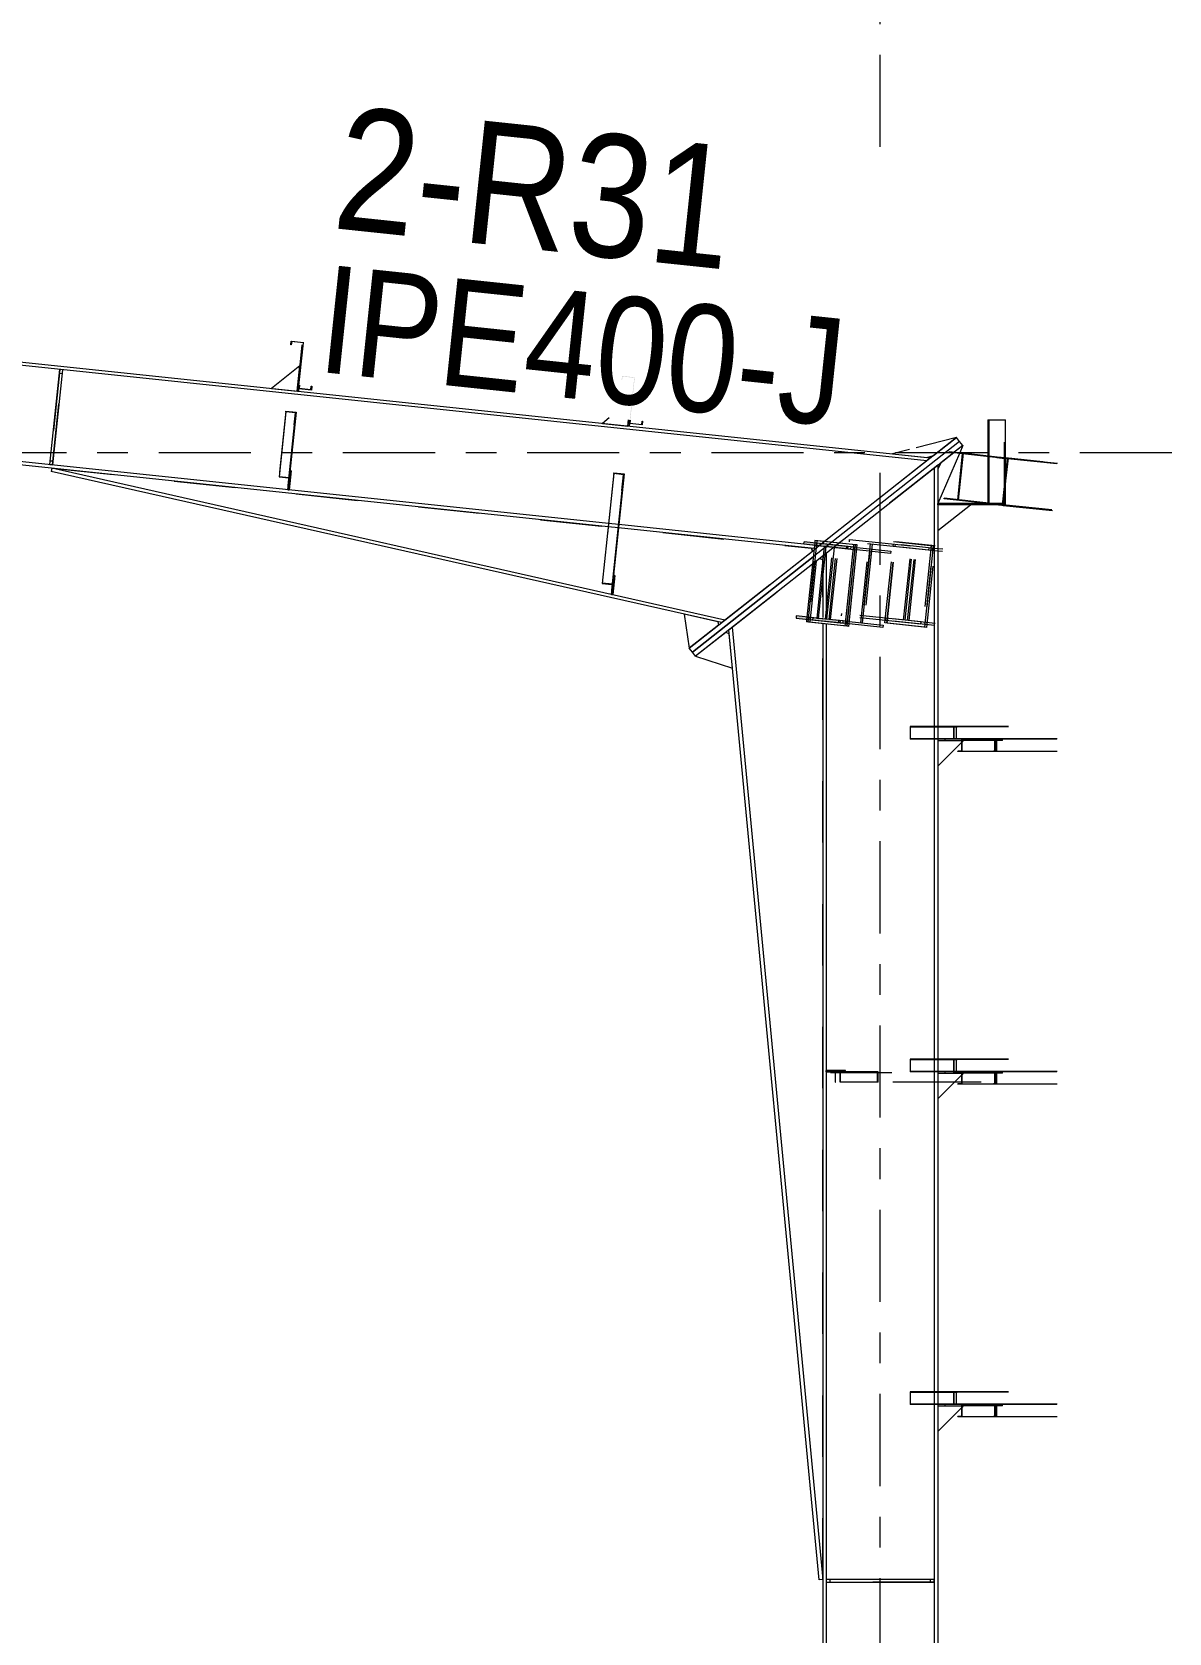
# Model space of a CAD drawing. Header units: millimetres. Extents: x -49 to 773, y -73 to 501.
# Drawn here: x 399.9 to 436.9, y 396.3 to 448.4 of the extents above; entities that cross this region are included whole.
import ezdxf

# ---------------------------------------------------------------- set-up
doc = ezdxf.new("R2010")
doc.units = ezdxf.units.MM
for name, pattern in [('XKITLINE00', [0]), ('XKITLINE02', [4, 2, -2]), ('XKITLINE03', [6, 3, -1, 1, -1])]:
    doc.linetypes.add(name, pattern=pattern)
for name, color, linetype, lineweight in [('Part', 2, 'Continuous', 0), ('PartMark', 7, 'Continuous', 0), ('S-grid', 1, 'Continuous', 0)]:
    doc.layers.add(name, color=color, linetype=linetype, lineweight=lineweight)
doc.styles.add('ARIAL', font='ARIAL.TTF')

# ---------------------------------------------------------------- blocks, each defined once
blk = doc.blocks.new('*A277')
at = {"layer": 'Part'}
blk.add_hatch(color=3, dxfattribs=at).paths.add_polyline_path([(418.824, 434.024), (418.827, 434.051), (419.159, 434.016), (419.101, 433.468), (419.084, 433.47), (419.139, 433.99)], flags=17)
blk = doc.blocks.new('*A278')
at = {"layer": 'Part'}
blk.add_hatch(color=3, dxfattribs=at).paths.add_polyline_path([(408.144, 436.041), (408.146, 436.062), (408.477, 436.027), (408.433, 435.607), (408.416, 435.609), (408.459, 436.008)], flags=17)
blk = doc.blocks.new('*A279')
at = {"layer": 'Part'}
blk.add_hatch(color=3, dxfattribs=at).paths.add_polyline_path([(429.737, 434.721), (429.739, 434.737), (430.203, 434.688), (430.041, 433.155), (429.577, 433.204), (429.579, 433.221), (430.024, 433.173), (430.182, 434.673)], flags=17)
blk = doc.blocks.new('*A280')
at = {"layer": 'Part'}
blk.add_hatch(color=3, dxfattribs=at).paths.add_polyline_path([(428.489, 425.776), (428.489, 425.389), (430.168, 425.389), (430.168, 424.973), (430.028, 424.973), (430.028, 424.988), (430.151, 424.988), (430.151, 425.374), (428.473, 425.374), (428.473, 425.791), (428.612, 425.791), (428.612, 425.776)], flags=17)
blk = doc.blocks.new('*A281')
at = {"layer": 'Part'}
blk.add_hatch(color=3, dxfattribs=at).paths.add_polyline_path([(428.489, 414.943), (428.489, 414.556), (430.168, 414.556), (430.168, 414.139), (430.028, 414.139), (430.028, 414.154), (430.151, 414.154), (430.151, 414.541), (428.473, 414.541), (428.473, 414.958), (428.612, 414.958), (428.612, 414.943)], flags=17)
blk = doc.blocks.new('*A282')
at = {"layer": 'Part'}
blk.add_hatch(color=3, dxfattribs=at).paths.add_polyline_path([(428.489, 404.109), (428.489, 403.723), (430.168, 403.723), (430.168, 403.306), (430.028, 403.306), (430.028, 403.321), (430.151, 403.321), (430.151, 403.708), (428.473, 403.708), (428.473, 404.124), (428.612, 404.124), (428.612, 404.109)], flags=17)
blk = doc.blocks.new('*A284')
at = {"layer": 'Part'}
blk.add_hatch(color=3, dxfattribs=at).paths.add_polyline_path([(425.011, 431.726), (425.019, 431.801), (426.41, 431.654), (426.402, 431.579), (425.737, 431.649), (425.49, 429.312), (426.155, 429.242), (426.148, 429.168), (424.757, 429.314), (424.765, 429.389), (425.43, 429.319), (425.676, 431.656)], flags=17)
blk = doc.blocks.new('*A285')
at = {"layer": 'Part'}
blk.add_hatch(color=3, dxfattribs=at).paths.add_polyline_path([(419.732, 435.626), (419.744, 435.735), (419.759, 435.734), (419.746, 435.609), (419.331, 435.653), (419.489, 437.146), (419.104, 437.187), (419.093, 437.078), (419.078, 437.079), (419.091, 437.204), (419.505, 437.16), (419.348, 435.666)], flags=17)
blk = doc.blocks.new('*A286')
at = {"layer": 'Part'}
blk.add_hatch(color=3, dxfattribs=at).paths.add_polyline_path([(408.959, 436.762), (408.97, 436.872), (408.985, 436.87), (408.972, 436.746), (408.558, 436.789), (408.715, 438.283), (408.331, 438.323), (408.319, 438.214), (408.304, 438.216), (408.317, 438.34), (408.732, 438.296), (408.574, 436.803)], flags=17)
blk = doc.blocks.new('*A356')
at = {"layer": 'Part'}
blk.add_hatch(color=3, dxfattribs=at).paths.add_polyline_path([(419.732, 435.626), (419.744, 435.735), (419.759, 435.734), (419.746, 435.609), (419.331, 435.653), (419.489, 437.146), (419.104, 437.187), (419.093, 437.078), (419.078, 437.079), (419.091, 437.204), (419.505, 437.16), (419.348, 435.666)], flags=17)
blk = doc.blocks.new('*A357')
at = {"layer": 'Part'}
blk.add_hatch(color=3, dxfattribs=at).paths.add_polyline_path([(408.959, 436.762), (408.97, 436.872), (408.985, 436.87), (408.972, 436.746), (408.558, 436.789), (408.715, 438.283), (408.331, 438.323), (408.319, 438.214), (408.304, 438.216), (408.317, 438.34), (408.732, 438.296), (408.574, 436.803)], flags=17)
blk = doc.blocks.new('*A359')
at = {"layer": 'Part'}
blk.add_hatch(color=3, dxfattribs=at).paths.add_polyline_path([(427.067, 414.524), (427.067, 414.541), (427.432, 414.541), (427.432, 414.208), (427.414, 414.208), (427.414, 414.524)], flags=17)
blk = doc.blocks.new('*A1343')
at = {"layer": 'S-grid', "color": 1, "linetype": 'XKITLINE03', "lineweight": 0}
blk.add_line((-10, 434.708), (458.968, 434.708), dxfattribs=at)
blk = doc.blocks.new('*A1348')
at = {"layer": 'Part', "color": 2, "linetype": 'XKITLINE00', "lineweight": 0}
for p, q in [((400.525, 434.201), (400.502, 434.095)), ((422.333, 429.171), (400.502, 434.095)), ((422.443, 429.257), (400.525, 434.201)), ((422.443, 429.257), (425.29, 431.504)), ((425.264, 431.592), (425.291, 431.502)), ((425.29, 431.504), (425.264, 431.592)), ((425.291, 431.502), (425.29, 431.504))]:
    blk.add_line(p, q, dxfattribs=at)
at = {"layer": 'Part', "color": 7, "linetype": 'XKITLINE02', "lineweight": 0}
for p, q in [((400.525, 434.201), (425.264, 431.592)), ((422.333, 429.171), (425.291, 431.502))]:
    blk.add_line(p, q, dxfattribs=at)
blk = doc.blocks.new('*A1349')
at = {"layer": 'Part', "color": 7, "linetype": 'XKITLINE02', "lineweight": 0}
for p, q in [((418.81, 430.713), (418.745, 430.091)), ((418.786, 430.087), (418.852, 430.708)), ((418.852, 430.708), (418.81, 430.713)), ((418.758, 430.216), (418.799, 430.211)), ((418.745, 430.091), (418.786, 430.087))]:
    blk.add_line(p, q, dxfattribs=at)
blk = doc.blocks.new('*A1350')
at = {"layer": 'Part', "color": 2, "linetype": 'XKITLINE00', "lineweight": 0}
for p, q in [((418.852, 430.708), (418.786, 430.087)), ((418.81, 430.713), (418.852, 430.708)), ((418.745, 430.091), (418.789, 430.51)), ((418.786, 430.087), (418.745, 430.091))]:
    blk.add_line(p, q, dxfattribs=at)
at = {"layer": 'Part', "color": 7, "linetype": 'XKITLINE02', "lineweight": 0}
for p, q in [((418.789, 430.51), (418.81, 430.713)), ((418.758, 430.216), (418.799, 430.211))]:
    blk.add_line(p, q, dxfattribs=at)
blk = doc.blocks.new('*A1351')
at = {"layer": 'Part', "color": 2, "linetype": 'XKITLINE00', "lineweight": 0}
blk.add_line((418.672, 435.84), (418.452, 435.662), dxfattribs=at)
at = {"layer": 'Part', "color": 7, "linetype": 'XKITLINE02', "lineweight": 0}
for p, q in [((418.452, 435.662), (419.281, 435.575)), ((419.281, 435.575), (419.302, 435.773))]:
    blk.add_line(p, q, dxfattribs=at)
blk = doc.blocks.new('*A1352')
at = {"layer": 'Part', "color": 2, "linetype": 'XKITLINE00', "lineweight": 0}
for p, q in [((419.302, 435.773), (419.281, 435.575)), ((419.331, 435.653), (419.323, 435.57))]:
    blk.add_line(p, q, dxfattribs=at)
at = {"layer": 'Part', "color": 7, "linetype": 'XKITLINE02', "lineweight": 0}
for p, q in [((419.323, 435.57), (419.281, 435.575)), ((419.331, 435.653), (419.344, 435.769))]:
    blk.add_line(p, q, dxfattribs=at)
blk = doc.blocks.new('*A1353')
at = {"layer": 'Part', "color": 7, "linetype": 'XKITLINE02', "lineweight": 0}
for p, q in [((418.827, 434.051), (418.447, 430.449)), ((419.139, 433.99), (418.742, 430.226)), ((418.759, 430.224), (419.159, 434.016)), ((418.447, 430.449), (418.762, 430.416)), ((418.448, 430.459), (418.78, 430.424)), ((418.742, 430.226), (418.759, 430.224))]:
    blk.add_line(p, q, dxfattribs=at)
blk = doc.blocks.new('*A1354')
at = {"layer": 'Part', "color": 2, "linetype": 'XKITLINE00', "lineweight": 0}
for p, q in [((418.824, 434.024), (418.447, 430.449)), ((419.159, 434.016), (418.789, 430.51)), ((418.824, 434.024), (418.827, 434.051)), ((419.139, 433.99), (418.824, 434.024)), ((418.827, 434.051), (419.159, 434.016)), ((419.084, 433.47), (419.139, 433.99)), ((419.084, 433.47), (418.742, 430.226)), ((419.084, 433.47), (419.101, 433.468)), ((418.447, 430.449), (418.762, 430.416)), ((418.742, 430.226), (418.759, 430.224))]:
    blk.add_line(p, q, dxfattribs=at)
at = {"layer": 'Part', "color": 7, "linetype": 'XKITLINE02', "lineweight": 0}
for p, q in [((418.78, 430.424), (418.448, 430.459)), ((418.789, 430.51), (418.759, 430.224))]:
    blk.add_line(p, q, dxfattribs=at)
blk = doc.blocks.new('*A1355')
at = {"layer": 'Part', "color": 7, "linetype": 'XKITLINE02', "lineweight": 0}
for p, q in [((408.276, 434.121), (408.211, 433.499)), ((408.252, 433.495), (408.318, 434.117)), ((408.318, 434.117), (408.276, 434.121)), ((408.211, 433.499), (408.252, 433.495)), ((408.224, 433.624), (408.265, 433.619))]:
    blk.add_line(p, q, dxfattribs=at)
blk = doc.blocks.new('*A1356')
at = {"layer": 'Part', "color": 2, "linetype": 'XKITLINE00', "lineweight": 0}
for p, q in [((408.211, 433.499), (408.249, 433.861)), ((408.318, 434.117), (408.252, 433.495)), ((408.276, 434.121), (408.318, 434.117))]:
    blk.add_line(p, q, dxfattribs=at)
at = {"layer": 'Part', "color": 7, "linetype": 'XKITLINE02', "lineweight": 0}
for p, q in [((408.249, 433.861), (408.276, 434.121)), ((408.252, 433.495), (408.211, 433.499)), ((408.224, 433.624), (408.265, 433.619))]:
    blk.add_line(p, q, dxfattribs=at)
blk = doc.blocks.new('*A1357')
at = {"layer": 'Part', "color": 2, "linetype": 'XKITLINE00', "lineweight": 0}
blk.add_line((408.595, 437.54), (407.679, 436.798), dxfattribs=at)
at = {"layer": 'Part', "color": 7, "linetype": 'XKITLINE02', "lineweight": 0}
for p, q in [((408.508, 436.711), (408.595, 437.54)), ((407.679, 436.798), (408.508, 436.711))]:
    blk.add_line(p, q, dxfattribs=at)
blk = doc.blocks.new('*A1358')
at = {"layer": 'Part', "color": 2, "linetype": 'XKITLINE00', "lineweight": 0}
for p, q in [((408.665, 438.203), (408.508, 436.711)), ((408.706, 438.198), (408.665, 438.203)), ((408.558, 436.789), (408.549, 436.707))]:
    blk.add_line(p, q, dxfattribs=at)
at = {"layer": 'Part', "color": 7, "linetype": 'XKITLINE02', "lineweight": 0}
for p, q in [((408.558, 436.789), (408.706, 438.198)), ((408.549, 436.707), (408.508, 436.711))]:
    blk.add_line(p, q, dxfattribs=at)
blk = doc.blocks.new('*A1359')
at = {"layer": 'Part', "color": 7, "linetype": 'XKITLINE02', "lineweight": 0}
for p, q in [((408.146, 436.062), (407.92, 433.923)), ((408.459, 436.008), (408.209, 433.641)), ((408.225, 433.639), (408.477, 436.027)), ((407.92, 433.923), (408.235, 433.889)), ((407.922, 433.936), (408.253, 433.901)), ((408.209, 433.641), (408.225, 433.639))]:
    blk.add_line(p, q, dxfattribs=at)
blk = doc.blocks.new('*A1360')
at = {"layer": 'Part', "color": 2, "linetype": 'XKITLINE00', "lineweight": 0}
for p, q in [((408.144, 436.041), (407.92, 433.923)), ((408.144, 436.041), (408.146, 436.062)), ((408.459, 436.008), (408.144, 436.041)), ((408.146, 436.062), (408.477, 436.027)), ((408.477, 436.027), (408.249, 433.861)), ((408.416, 435.609), (408.459, 436.008)), ((408.416, 435.609), (408.209, 433.641)), ((408.416, 435.609), (408.433, 435.607)), ((407.92, 433.923), (408.235, 433.889)), ((408.209, 433.641), (408.225, 433.639))]:
    blk.add_line(p, q, dxfattribs=at)
at = {"layer": 'Part', "color": 7, "linetype": 'XKITLINE02', "lineweight": 0}
for p, q in [((407.922, 433.936), (408.253, 433.901)), ((408.225, 433.639), (408.249, 433.861))]:
    blk.add_line(p, q, dxfattribs=at)
blk = doc.blocks.new('*A1361')
at = {"layer": 'Part', "color": 7, "linetype": 'XKITLINE02', "lineweight": 0}
for p, q in [((422.473, 428.856), (421.484, 428.077)), ((422.689, 427.689), (422.583, 428.809))]:
    blk.add_line(p, q, dxfattribs=at)
at = {"layer": 'Part', "color": 2, "linetype": 'XKITLINE00', "lineweight": 0}
for p, q in [((422.583, 428.809), (422.473, 428.856)), ((421.484, 428.077), (422.689, 427.689))]:
    blk.add_line(p, q, dxfattribs=at)
blk = doc.blocks.new('*A1362')
at = {"layer": 'Part', "color": 2, "linetype": 'XKITLINE00', "lineweight": 0}
for p, q in [((421.114, 429.446), (421.278, 428.339)), ((422.211, 429.198), (422.235, 429.093))]:
    blk.add_line(p, q, dxfattribs=at)
at = {"layer": 'Part', "color": 7, "linetype": 'XKITLINE02', "lineweight": 0}
for p, q in [((422.211, 429.198), (421.114, 429.446)), ((422.235, 429.093), (421.278, 428.339))]:
    blk.add_line(p, q, dxfattribs=at)
blk = doc.blocks.new('*A1363')
at = {"layer": 'Part', "color": 2, "linetype": 'XKITLINE00', "lineweight": 0}
for p, q in [((429.982, 435.2), (425.686, 431.814)), ((430.085, 435.07), (425.923, 431.789)), ((430.085, 435.07), (429.982, 435.2)), ((421.278, 428.339), (425.342, 431.543)), ((425.318, 431.312), (421.381, 428.208)), ((421.381, 428.208), (421.278, 428.339))]:
    blk.add_line(p, q, dxfattribs=at)
at = {"layer": 'Part', "color": 7, "linetype": 'XKITLINE02', "lineweight": 0}
for p, q in [((425.923, 431.789), (425.318, 431.312)), ((425.686, 431.814), (425.342, 431.543))]:
    blk.add_line(p, q, dxfattribs=at)
blk = doc.blocks.new('*A1364')
at = {"layer": 'Part', "color": 2, "linetype": 'XKITLINE00', "lineweight": 0}
for p, q in [((430.085, 435.07), (425.923, 431.789)), ((430.188, 434.939), (429.91, 434.719)), ((430.188, 434.939), (430.085, 435.07)), ((429.891, 434.704), (426.161, 431.764)), ((421.381, 428.208), (425.318, 431.312)), ((425.293, 431.08), (421.484, 428.077)), ((421.484, 428.077), (421.381, 428.208))]:
    blk.add_line(p, q, dxfattribs=at)
at = {"layer": 'Part', "color": 7, "linetype": 'XKITLINE02', "lineweight": 0}
for p, q in [((429.91, 434.719), (429.891, 434.704)), ((426.161, 431.764), (425.293, 431.08)), ((425.923, 431.789), (425.318, 431.312))]:
    blk.add_line(p, q, dxfattribs=at)
blk = doc.blocks.new('*A1365')
at = {"layer": 'Part', "color": 7, "linetype": 'XKITLINE02', "lineweight": 0}
for p, q in [((425.559, 431.744), (425.551, 431.669)), ((426.744, 431.619), (425.559, 431.744)), ((425.551, 431.669), (426.736, 431.544)), ((425.836, 429.276), (426.082, 431.613)), ((425.884, 429.271), (426.13, 431.608)), ((426.448, 431.574), (426.455, 431.649)), ((426.662, 431.552), (426.67, 431.626)), ((426.866, 429.167), (427.113, 431.504)), ((425.304, 429.332), (425.296, 429.257)), ((426.482, 429.132), (425.296, 429.257)), ((426.489, 429.207), (425.304, 429.332)), ((426.193, 429.163), (426.201, 429.237)), ((426.408, 429.14), (426.415, 429.215))]:
    blk.add_line(p, q, dxfattribs=at)
at = {"layer": 'Part', "color": 2, "linetype": 'XKITLINE00', "lineweight": 0}
for p, q in [((427.838, 431.428), (426.736, 431.544)), ((426.744, 431.619), (427.846, 431.502)), ((426.926, 429.161), (427.173, 431.498)), ((427.846, 431.502), (427.838, 431.428)), ((427.584, 429.016), (426.482, 429.132)), ((426.489, 429.207), (427.592, 429.091)), ((427.592, 429.091), (427.584, 429.016))]:
    blk.add_line(p, q, dxfattribs=at)
blk = doc.blocks.new('*A1366')
at = {"layer": 'Part', "color": 2, "linetype": 'XKITLINE00', "lineweight": 0}
for p, q in [((429.982, 435.2), (428.67, 434.865)), ((428.451, 434.809), (427.894, 434.666)), ((429.013, 434.548), (429.236, 434.612))]:
    blk.add_line(p, q, dxfattribs=at)
at = {"layer": 'Part', "color": 7, "linetype": 'XKITLINE02', "lineweight": 0}
for p, q in [((429.236, 434.612), (429.982, 435.2)), ((427.894, 434.666), (429.013, 434.548))]:
    blk.add_line(p, q, dxfattribs=at)
blk = doc.blocks.new('*A1367')
at = {"layer": 'Part', "color": 7, "linetype": 'XKITLINE02', "lineweight": 0}
for p, q in [((429.375, 425.333), (429.375, 424.499)), ((429.375, 425.333), (430.2, 425.333)), ((430.2, 425.333), (430.151, 425.284))]:
    blk.add_line(p, q, dxfattribs=at)
at = {"layer": 'Part', "color": 2, "linetype": 'XKITLINE00', "lineweight": 0}
blk.add_line((430.151, 425.284), (429.375, 424.499), dxfattribs=at)
blk = doc.blocks.new('*A1368')
at = {"layer": 'Part', "color": 7, "linetype": 'XKITLINE02', "lineweight": 0}
for p, q in [((431.486, 425.374), (429.375, 425.374)), ((429.375, 425.374), (429.375, 425.333)), ((429.375, 425.374), (429.375, 425.333)), ((431.248, 425.333), (430.151, 425.333)), ((430.24, 425.333), (430.24, 425.374)), ((430.911, 425.333), (430.911, 425.374)), ((431.486, 425.333), (431.284, 425.333)), ((431.486, 425.333), (431.486, 425.374))]:
    blk.add_line(p, q, dxfattribs=at)
at = {"layer": 'Part', "color": 2, "linetype": 'XKITLINE00', "lineweight": 0}
for p, q in [((429.375, 425.333), (430.151, 425.333)), ((429.615, 425.333), (429.615, 425.374)), ((431.284, 425.333), (431.248, 425.333))]:
    blk.add_line(p, q, dxfattribs=at)
blk = doc.blocks.new('*A1369')
at = {"layer": 'Part', "color": 7, "linetype": 'XKITLINE02', "lineweight": 0}
for p, q in [((427.723, 429.154), (428.003, 431.806)), ((429.292, 431.67), (428.003, 431.806)), ((428.951, 429.024), (429.231, 431.676)), ((429.012, 429.018), (429.292, 431.67)), ((429.012, 429.018), (427.723, 429.154))]:
    blk.add_line(p, q, dxfattribs=at)
blk = doc.blocks.new('*A1370')
at = {"layer": 'Part', "color": 7, "linetype": 'XKITLINE02', "lineweight": 0}
for p, q in [((427.654, 429.161), (427.934, 431.813)), ((427.715, 429.154), (427.995, 431.806)), ((427.934, 431.813), (429.223, 431.677)), ((429.162, 431.683), (428.882, 429.031)), ((429.223, 431.677), (428.943, 429.025)), ((428.943, 429.025), (427.654, 429.161))]:
    blk.add_line(p, q, dxfattribs=at)
blk = doc.blocks.new('*A1371')
at = {"layer": 'Part', "color": 7, "linetype": 'XKITLINE02', "lineweight": 0}
for p, q in [((426.494, 431.806), (426.502, 431.88)), ((429.073, 431.533), (426.494, 431.806)), ((426.502, 431.88), (429.081, 431.608)), ((427.176, 431.734), (426.93, 429.397)), ((427.238, 431.727), (426.992, 429.39)), ((427.92, 431.655), (427.928, 431.73)), ((427.989, 431.648), (427.997, 431.722)), ((428.261, 429.256), (428.508, 431.593)), ((428.308, 429.251), (428.555, 431.588)), ((429.081, 431.608), (429.073, 431.533)), ((426.24, 429.394), (426.248, 429.468)), ((428.819, 429.122), (426.24, 429.394)), ((428.827, 429.196), (426.248, 429.468)), ((427.666, 429.243), (427.674, 429.318)), ((427.735, 429.236), (427.743, 429.311)), ((428.819, 429.122), (428.827, 429.196))]:
    blk.add_line(p, q, dxfattribs=at)
blk = doc.blocks.new('*A1372')
at = {"layer": 'Part', "color": 2, "linetype": 'XKITLINE00', "lineweight": 0}
for p, q in [((425.358, 431.689), (425.111, 429.352)), ((425.374, 431.847), (425.366, 431.764)), ((426.689, 431.708), (425.374, 431.847)), ((426.354, 429.062), (426.634, 431.714)), ((426.41, 429.056), (426.689, 431.708)), ((425.103, 429.278), (425.095, 429.195)), ((426.41, 429.056), (425.095, 429.195))]:
    blk.add_line(p, q, dxfattribs=at)
at = {"layer": 'Part', "color": 7, "linetype": 'XKITLINE02', "lineweight": 0}
for p, q in [((425.15, 429.189), (425.43, 431.841)), ((425.366, 431.764), (425.358, 431.689)), ((425.111, 429.352), (425.103, 429.278))]:
    blk.add_line(p, q, dxfattribs=at)
blk = doc.blocks.new('*A1373')
at = {"layer": 'Part', "color": 7, "linetype": 'XKITLINE02', "lineweight": 0}
for p, q in [((425.438, 431.84), (425.158, 429.188)), ((425.214, 429.182), (425.493, 431.834)), ((426.689, 431.708), (425.438, 431.84)), ((426.41, 429.056), (425.158, 429.188))]:
    blk.add_line(p, q, dxfattribs=at)
at = {"layer": 'Part', "color": 2, "linetype": 'XKITLINE00', "lineweight": 0}
for p, q in [((426.417, 429.055), (426.697, 431.707)), ((426.473, 429.05), (426.753, 431.701)), ((426.753, 431.701), (426.689, 431.708)), ((426.473, 429.05), (426.41, 429.056))]:
    blk.add_line(p, q, dxfattribs=at)
blk = doc.blocks.new('*A1374')
at = {"layer": 'Part', "color": 7, "linetype": 'XKITLINE02', "lineweight": 0}
for p, q in [((430.188, 434.939), (429.473, 434.375)), ((430.086, 434.7), (430.079, 434.684)), ((429.375, 434.173), (429.375, 433.048))]:
    blk.add_line(p, q, dxfattribs=at)
at = {"layer": 'Part', "color": 2, "linetype": 'XKITLINE00', "lineweight": 0}
for p, q in [((430.188, 434.939), (430.086, 434.7)), ((430.079, 434.684), (429.375, 433.048)), ((429.473, 434.375), (429.375, 434.173))]:
    blk.add_line(p, q, dxfattribs=at)
blk = doc.blocks.new('*A1375')
at = {"layer": 'Part', "color": 2, "linetype": 'XKITLINE00', "lineweight": 0}
for p, q in [((431.006, 435.779), (431.006, 434.598)), ((431.006, 435.779), (431.583, 435.779)), ((431.044, 433.048), (431.044, 435.779)), ((431.583, 433.048), (431.583, 435.779)), ((431.006, 434.254), (431.006, 433.048)), ((431.006, 433.048), (431.583, 433.048))]:
    blk.add_line(p, q, dxfattribs=at)
at = {"layer": 'Part', "color": 7, "linetype": 'XKITLINE02', "lineweight": 0}
for p, q in [((431.546, 433.048), (431.546, 435.779)), ((431.006, 434.598), (431.006, 434.254))]:
    blk.add_line(p, q, dxfattribs=at)
blk = doc.blocks.new('*A1376')
at = {"layer": 'Part', "color": 2, "linetype": 'XKITLINE00', "lineweight": 0}
blk.add_line((429.375, 432.173), (430.442, 433.006), dxfattribs=at)
at = {"layer": 'Part', "color": 7, "linetype": 'XKITLINE02', "lineweight": 0}
for p, q in [((429.375, 433.006), (429.375, 432.173)), ((430.442, 433.006), (429.375, 433.006))]:
    blk.add_line(p, q, dxfattribs=at)
blk = doc.blocks.new('*A1377')
at = {"layer": 'Part', "color": 2, "linetype": 'XKITLINE00', "lineweight": 0}
for p, q in [((431.583, 433.048), (429.375, 433.048)), ((431.583, 433.006), (429.375, 433.006)), ((429.615, 433.006), (429.615, 433.048)), ((431.044, 433.006), (431.044, 433.048)), ((431.583, 433.006), (431.583, 433.048))]:
    blk.add_line(p, q, dxfattribs=at)
at = {"layer": 'Part', "color": 7, "linetype": 'XKITLINE02', "lineweight": 0}
for p, q in [((429.375, 433.048), (429.375, 433.006)), ((429.375, 433.006), (429.375, 433.048)), ((430.24, 433.006), (430.24, 433.048))]:
    blk.add_line(p, q, dxfattribs=at)
blk = doc.blocks.new('*A1378')
at = {"layer": 'Part', "color": 2, "linetype": 'XKITLINE00', "lineweight": 0}
for p, q in [((429.737, 434.721), (429.739, 434.737)), ((430.182, 434.671), (429.737, 434.721)), ((430.182, 434.673), (429.737, 434.721)), ((429.739, 434.737), (430.203, 434.688)), ((430.024, 433.173), (430.182, 434.673)), ((430.203, 434.688), (430.041, 433.155)), ((431.035, 434.595), (430.203, 434.688)), ((431.66, 434.525), (431.583, 434.533)), ((431.66, 434.525), (431.583, 433.807)), ((429.577, 433.204), (429.579, 433.221)), ((430.041, 433.155), (429.577, 433.204)), ((430.974, 433.048), (429.577, 433.204)), ((429.579, 433.221), (430.024, 433.173)), ((430.996, 433.048), (430.041, 433.155)), ((431.496, 432.992), (431.36, 433.006)), ((431.496, 432.992), (431.368, 433.006)), ((431.498, 433.006), (431.496, 432.992))]:
    blk.add_line(p, q, dxfattribs=at)
at = {"layer": 'Part', "color": 7, "linetype": 'XKITLINE02', "lineweight": 0}
for p, q in [((431.29, 434.564), (429.739, 434.737)), ((431.643, 434.51), (430.182, 434.673)), ((431.288, 434.547), (430.182, 434.671)), ((431.583, 434.533), (431.035, 434.595)), ((431.288, 434.547), (431.29, 434.564)), ((431.643, 434.51), (431.288, 434.547)), ((431.29, 434.564), (431.66, 434.525)), ((431.483, 433.01), (431.643, 434.51)), ((431.583, 433.807), (431.498, 433.006)), ((431.128, 433.047), (429.579, 433.221)), ((431.483, 433.01), (430.024, 433.173)), ((431.126, 433.031), (430.974, 433.048)), ((431.368, 433.006), (430.996, 433.048)), ((431.126, 433.031), (431.128, 433.047)), ((431.36, 433.006), (431.126, 433.031)), ((431.128, 433.047), (431.483, 433.01))]:
    blk.add_line(p, q, dxfattribs=at)
blk = doc.blocks.new('*A1379')
at = {"layer": 'Part', "color": 2, "linetype": 'XKITLINE00', "lineweight": 0}
for p, q in [((430.003, 425.791), (428.473, 425.791)), ((428.473, 425.791), (428.473, 425.374)), ((428.489, 425.389), (428.489, 425.776)), ((428.489, 425.776), (430.003, 425.776)), ((428.612, 425.776), (428.612, 425.791)), ((429.905, 425.389), (429.905, 425.776)), ((430.003, 425.776), (430.003, 425.791)), ((430.151, 425.374), (428.473, 425.374)), ((430.168, 425.389), (428.489, 425.389)), ((430.028, 424.973), (430.028, 424.988)), ((430.151, 424.988), (430.028, 424.988)), ((431.248, 424.973), (430.028, 424.973)), ((430.151, 424.988), (430.151, 425.374)), ((431.248, 425.389), (430.168, 425.389)), ((430.168, 424.973), (430.168, 425.389)), ((431.248, 425.389), (431.248, 424.973))]:
    blk.add_line(p, q, dxfattribs=at)
at = {"layer": 'Part', "color": 7, "linetype": 'XKITLINE02', "lineweight": 0}
for p, q in [((429.891, 425.374), (429.891, 425.791)), ((431.235, 425.374), (430.151, 425.374)), ((430.151, 424.988), (431.235, 424.988)), ((431.136, 424.973), (431.136, 424.988)), ((431.235, 424.988), (431.235, 425.374))]:
    blk.add_line(p, q, dxfattribs=at)
blk = doc.blocks.new('*A1380')
at = {"layer": 'Part', "color": 2, "linetype": 'XKITLINE00', "lineweight": 0}
for p, q in [((430.003, 414.958), (428.473, 414.958)), ((428.473, 414.958), (428.473, 414.541)), ((430.151, 414.541), (428.473, 414.541)), ((428.489, 414.556), (428.489, 414.943)), ((428.489, 414.943), (430.003, 414.943)), ((430.168, 414.556), (428.489, 414.556)), ((428.612, 414.943), (428.612, 414.958)), ((429.905, 414.556), (429.905, 414.943)), ((430.003, 414.943), (430.003, 414.958)), ((430.151, 414.154), (430.151, 414.541)), ((431.248, 414.556), (430.168, 414.556)), ((430.168, 414.139), (430.168, 414.556)), ((431.248, 414.556), (431.248, 414.139)), ((430.028, 414.139), (430.028, 414.154)), ((430.151, 414.154), (430.028, 414.154)), ((431.248, 414.139), (430.028, 414.139))]:
    blk.add_line(p, q, dxfattribs=at)
at = {"layer": 'Part', "color": 7, "linetype": 'XKITLINE02', "lineweight": 0}
for p, q in [((429.891, 414.541), (429.891, 414.958)), ((431.235, 414.541), (430.151, 414.541)), ((431.235, 414.154), (431.235, 414.541)), ((430.151, 414.154), (431.235, 414.154)), ((431.136, 414.139), (431.136, 414.154))]:
    blk.add_line(p, q, dxfattribs=at)
blk = doc.blocks.new('*A1381')
at = {"layer": 'Part', "color": 2, "linetype": 'XKITLINE00', "lineweight": 0}
for p, q in [((430.003, 404.124), (428.473, 404.124)), ((428.473, 404.124), (428.473, 403.708)), ((428.489, 403.723), (428.489, 404.109)), ((428.489, 404.109), (430.003, 404.109)), ((428.612, 404.109), (428.612, 404.124)), ((429.905, 403.723), (429.905, 404.109)), ((430.003, 404.109), (430.003, 404.124)), ((430.151, 403.708), (428.473, 403.708)), ((430.168, 403.723), (428.489, 403.723)), ((430.151, 403.321), (430.151, 403.708)), ((431.248, 403.723), (430.168, 403.723)), ((430.168, 403.306), (430.168, 403.723)), ((431.248, 403.723), (431.248, 403.306)), ((430.028, 403.306), (430.028, 403.321)), ((430.151, 403.321), (430.028, 403.321)), ((431.248, 403.306), (430.028, 403.306))]:
    blk.add_line(p, q, dxfattribs=at)
at = {"layer": 'Part', "color": 7, "linetype": 'XKITLINE02', "lineweight": 0}
for p, q in [((429.891, 403.708), (429.891, 404.124)), ((431.235, 403.708), (430.151, 403.708)), ((431.235, 403.321), (431.235, 403.708)), ((430.151, 403.321), (431.235, 403.321)), ((431.136, 403.306), (431.136, 403.321))]:
    blk.add_line(p, q, dxfattribs=at)
blk = doc.blocks.new('*A1383')
at = {"layer": 'Part', "color": 2, "linetype": 'XKITLINE00', "lineweight": 0}
for p, q in [((425.011, 431.726), (425.019, 431.801)), ((425.676, 431.656), (425.011, 431.726)), ((426.41, 431.654), (425.019, 431.801)), ((425.676, 431.656), (425.43, 429.319)), ((425.49, 429.312), (425.737, 431.649)), ((426.402, 431.579), (425.737, 431.649)), ((425.765, 429.283), (426.011, 431.62)), ((426.402, 431.579), (426.41, 431.654)), ((426.543, 431.564), (426.402, 431.579)), ((426.551, 431.639), (426.41, 431.654)), ((426.543, 431.564), (426.551, 431.639)), ((424.765, 429.389), (424.757, 429.314)), ((424.757, 429.314), (426.289, 429.153)), ((425.43, 429.319), (424.765, 429.389)), ((426.296, 429.227), (425.49, 429.312)), ((426.148, 429.168), (426.155, 429.242)), ((426.289, 429.153), (426.296, 429.227))]:
    blk.add_line(p, q, dxfattribs=at)
at = {"layer": 'Part', "color": 7, "linetype": 'XKITLINE02', "lineweight": 0}
for p, q in [((425.432, 431.682), (425.44, 431.756)), ((425.737, 431.649), (425.676, 431.656)), ((425.717, 429.288), (425.963, 431.626)), ((425.177, 429.27), (425.185, 429.345)), ((425.43, 429.319), (425.49, 429.312)), ((426.289, 429.153), (426.148, 429.168))]:
    blk.add_line(p, q, dxfattribs=at)
blk = doc.blocks.new('*A1384')
at = {"layer": 'Part', "color": 2, "linetype": 'XKITLINE00', "lineweight": 0}
for p, q in [((419.331, 435.653), (419.344, 435.769)), ((419.746, 435.609), (419.331, 435.653)), ((419.358, 435.768), (419.348, 435.666)), ((419.348, 435.666), (419.732, 435.626)), ((419.732, 435.626), (419.743, 435.727)), ((419.743, 435.727), (419.744, 435.735)), ((419.744, 435.735), (419.759, 435.734)), ((419.758, 435.725), (419.746, 435.609)), ((419.759, 435.734), (419.758, 435.725))]:
    blk.add_line(p, q, dxfattribs=at)
blk = doc.blocks.new('*A1385')
at = {"layer": 'Part', "color": 2, "linetype": 'XKITLINE00', "lineweight": 0}
for p, q in [((408.304, 438.216), (408.317, 438.34)), ((408.319, 438.214), (408.304, 438.216)), ((408.317, 438.34), (408.719, 438.297)), ((408.331, 438.323), (408.319, 438.214)), ((408.715, 438.283), (408.331, 438.323)), ((408.558, 436.789), (408.715, 438.283)), ((408.719, 438.297), (408.732, 438.296)), ((408.585, 436.904), (408.574, 436.803)), ((408.972, 436.746), (408.558, 436.789)), ((408.574, 436.803), (408.959, 436.762)), ((408.959, 436.762), (408.969, 436.863)), ((408.969, 436.863), (408.97, 436.872)), ((408.97, 436.872), (408.985, 436.87)), ((408.984, 436.862), (408.972, 436.746)), ((408.985, 436.87), (408.984, 436.862))]:
    blk.add_line(p, q, dxfattribs=at)
blk = doc.blocks.new('*A1570')
at = {"layer": 'S-grid', "color": 1, "linetype": 'XKITLINE03', "lineweight": 0}
for p, q in [((427.5, 444.663), (427.5, 483.041)), ((427.5, 335.053), (427.5, 434.909))]:
    blk.add_line(p, q, dxfattribs=at)
blk = doc.blocks.new('*A1581')
at = {"layer": 'Part', "color": 2, "linetype": 'XKITLINE00', "lineweight": 0}
for p, q in [((429.016, 434.439), (330.037, 444.879)), ((330.048, 444.987), (429.138, 434.535)), ((418.641, 432.29), (332.784, 441.346)), ((418.653, 432.398), (332.796, 441.454)), ((425.347, 431.583), (418.973, 432.255)), ((425.011, 431.727), (418.984, 432.363))]:
    blk.add_line(p, q, dxfattribs=at)
at = {"layer": 'Part', "color": 7, "linetype": 'XKITLINE02', "lineweight": 0}
for p, q in [((429.138, 434.535), (425.388, 431.579)), ((418.973, 432.255), (418.641, 432.29)), ((418.984, 432.363), (418.653, 432.398)), ((425.509, 431.675), (425.011, 431.727)), ((425.388, 431.579), (425.347, 431.583))]:
    blk.add_line(p, q, dxfattribs=at)
blk = doc.blocks.new('*A1596')
at = {"layer": 'Part', "color": 7, "linetype": 'XKITLINE02', "lineweight": 0}
for p, q in [((431.298, 434.563), (431.296, 434.546)), ((431.296, 434.546), (431.644, 434.51)), ((432.792, 434.394), (431.296, 434.546)), ((431.66, 434.525), (431.298, 434.563)), ((431.583, 434.534), (431.298, 434.563)), ((431.644, 434.51), (431.487, 433.009)), ((433.247, 434.347), (431.644, 434.51)), ((431.583, 433.791), (431.501, 433.006)), ((431.139, 433.046), (431.137, 433.029)), ((431.36, 433.006), (431.137, 433.029)), ((431.137, 433.029), (432.632, 432.878)), ((431.487, 433.009), (431.139, 433.046)), ((432.634, 432.894), (431.139, 433.046)), ((433.089, 432.847), (431.487, 433.009))]:
    blk.add_line(p, q, dxfattribs=at)
at = {"layer": 'Part', "color": 2, "linetype": 'XKITLINE00', "lineweight": 0}
for p, q in [((432.794, 434.411), (431.583, 434.534)), ((431.66, 434.525), (431.583, 433.791)), ((431.66, 434.525), (433.268, 434.361)), ((431.5, 432.991), (431.36, 433.006)), ((431.501, 433.006), (431.5, 432.991)), ((431.5, 432.991), (433.106, 432.828))]:
    blk.add_line(p, q, dxfattribs=at)
blk = doc.blocks.new('*A1597')
at = {"layer": 'Part', "color": 7, "linetype": 'XKITLINE02', "lineweight": 0}
for p, q in [((430.003, 425.791), (429.968, 425.791)), ((429.968, 425.791), (429.968, 425.776)), ((430.003, 425.776), (429.982, 425.776)), ((429.968, 425.389), (429.968, 425.374)), ((431.248, 425.374), (429.968, 425.374)), ((431.248, 425.389), (429.982, 425.389)), ((431.188, 424.973), (431.188, 424.988)), ((431.248, 424.988), (431.188, 424.988)), ((431.248, 424.973), (431.188, 424.973)), ((433.246, 425.374), (431.284, 425.374)), ((431.284, 424.988), (433.246, 424.988))]:
    blk.add_line(p, q, dxfattribs=at)
at = {"layer": 'Part', "color": 2, "linetype": 'XKITLINE00', "lineweight": 0}
for p, q in [((429.968, 425.776), (429.968, 425.389)), ((429.982, 425.389), (429.982, 425.776)), ((431.675, 425.791), (430.003, 425.791)), ((431.675, 425.776), (430.003, 425.776)), ((430.078, 425.776), (430.078, 425.791)), ((433.263, 425.389), (431.248, 425.389)), ((431.284, 425.374), (431.248, 425.374)), ((431.284, 424.988), (431.248, 424.988)), ((433.263, 424.973), (431.248, 424.973)), ((431.284, 425.374), (431.284, 424.988)), ((431.297, 424.973), (431.297, 425.389))]:
    blk.add_line(p, q, dxfattribs=at)
blk = doc.blocks.new('*A1598')
at = {"layer": 'Part', "color": 7, "linetype": 'XKITLINE02', "lineweight": 0}
for p, q in [((430.003, 414.958), (429.968, 414.958)), ((429.968, 414.958), (429.968, 414.943)), ((429.968, 414.556), (429.968, 414.541)), ((431.248, 414.541), (429.968, 414.541)), ((430.003, 414.943), (429.982, 414.943)), ((431.248, 414.556), (429.982, 414.556)), ((433.246, 414.541), (431.284, 414.541)), ((431.188, 414.139), (431.188, 414.154)), ((431.248, 414.154), (431.188, 414.154)), ((431.248, 414.139), (431.188, 414.139)), ((431.284, 414.154), (433.246, 414.154))]:
    blk.add_line(p, q, dxfattribs=at)
at = {"layer": 'Part', "color": 2, "linetype": 'XKITLINE00', "lineweight": 0}
for p, q in [((429.968, 414.943), (429.968, 414.556)), ((429.982, 414.556), (429.982, 414.943)), ((431.675, 414.958), (430.003, 414.958)), ((431.675, 414.943), (430.003, 414.943)), ((430.078, 414.943), (430.078, 414.958)), ((433.263, 414.556), (431.248, 414.556)), ((431.284, 414.541), (431.248, 414.541)), ((431.284, 414.541), (431.284, 414.154)), ((431.297, 414.139), (431.297, 414.556)), ((431.284, 414.154), (431.248, 414.154)), ((433.263, 414.139), (431.248, 414.139))]:
    blk.add_line(p, q, dxfattribs=at)
blk = doc.blocks.new('*A1599')
at = {"layer": 'Part', "color": 7, "linetype": 'XKITLINE02', "lineweight": 0}
for p, q in [((430.003, 404.124), (429.968, 404.124)), ((429.968, 404.124), (429.968, 404.109)), ((430.003, 404.109), (429.982, 404.109)), ((429.968, 403.723), (429.968, 403.708)), ((431.248, 403.708), (429.968, 403.708)), ((431.248, 403.723), (429.982, 403.723)), ((433.246, 403.708), (431.284, 403.708)), ((431.188, 403.306), (431.188, 403.321)), ((431.248, 403.321), (431.188, 403.321)), ((431.248, 403.306), (431.188, 403.306)), ((431.284, 403.321), (433.246, 403.321))]:
    blk.add_line(p, q, dxfattribs=at)
at = {"layer": 'Part', "color": 2, "linetype": 'XKITLINE00', "lineweight": 0}
for p, q in [((429.968, 404.109), (429.968, 403.723)), ((429.982, 403.723), (429.982, 404.109)), ((431.675, 404.124), (430.003, 404.124)), ((431.675, 404.109), (430.003, 404.109)), ((430.078, 404.109), (430.078, 404.124)), ((433.263, 403.723), (431.248, 403.723)), ((431.284, 403.708), (431.248, 403.708)), ((431.284, 403.708), (431.284, 403.321)), ((431.297, 403.306), (431.297, 403.723)), ((431.284, 403.321), (431.248, 403.321)), ((433.263, 403.306), (431.248, 403.306))]:
    blk.add_line(p, q, dxfattribs=at)
blk = doc.blocks.new('*A1601')
at = {"layer": 'Part', "color": 2, "linetype": 'XKITLINE00', "lineweight": 0}
for p, q in [((419.331, 435.653), (419.344, 435.769)), ((419.746, 435.609), (419.331, 435.653)), ((419.358, 435.768), (419.348, 435.666)), ((419.348, 435.666), (419.732, 435.626)), ((419.732, 435.626), (419.743, 435.727)), ((419.743, 435.727), (419.744, 435.735)), ((419.744, 435.735), (419.759, 435.734)), ((419.758, 435.725), (419.746, 435.609)), ((419.759, 435.734), (419.758, 435.725))]:
    blk.add_line(p, q, dxfattribs=at)
blk = doc.blocks.new('*A1602')
at = {"layer": 'Part', "color": 2, "linetype": 'XKITLINE00', "lineweight": 0}
for p, q in [((408.304, 438.216), (408.317, 438.34)), ((408.319, 438.214), (408.304, 438.216)), ((408.317, 438.34), (408.719, 438.297)), ((408.331, 438.323), (408.319, 438.214)), ((408.715, 438.283), (408.331, 438.323)), ((408.558, 436.789), (408.715, 438.283)), ((408.719, 438.297), (408.732, 438.296)), ((408.585, 436.904), (408.574, 436.803)), ((408.972, 436.746), (408.558, 436.789)), ((408.574, 436.803), (408.959, 436.762)), ((408.959, 436.762), (408.969, 436.863)), ((408.969, 436.863), (408.97, 436.872)), ((408.97, 436.872), (408.985, 436.87)), ((408.984, 436.862), (408.972, 436.746)), ((408.985, 436.87), (408.984, 436.862))]:
    blk.add_line(p, q, dxfattribs=at)
blk = doc.blocks.new('*A1603')
at = {"layer": 'Part', "color": 7, "linetype": 'XKITLINE02', "lineweight": 0}
for p, q in [((429.375, 434.298), (425.625, 431.341)), ((425.625, 431.341), (425.625, 429.139)), ((425.742, 431.433), (425.742, 429.127)), ((429.258, 425.791), (429.258, 425.374)), ((429.258, 425.791), (429.258, 425.776)), ((429.375, 425.791), (429.375, 425.374)), ((429.258, 414.958), (429.258, 414.541)), ((429.375, 414.958), (429.375, 414.541)), ((429.258, 404.124), (429.258, 403.708)), ((429.375, 404.124), (429.375, 403.708))]:
    blk.add_line(p, q, dxfattribs=at)
at = {"layer": 'Part', "color": 2, "linetype": 'XKITLINE00', "lineweight": 0}
for p, q in [((429.375, 434.298), (429.375, 425.791)), ((429.258, 434.206), (429.258, 425.791)), ((425.625, 429.139), (425.625, 359.666)), ((425.742, 429.127), (425.742, 359.666)), ((429.258, 425.374), (429.258, 414.958)), ((429.375, 425.374), (429.375, 414.958)), ((429.258, 414.541), (429.258, 404.124)), ((429.375, 414.541), (429.375, 404.124)), ((429.258, 403.708), (429.258, 393.291)), ((429.375, 403.708), (429.375, 393.291))]:
    blk.add_line(p, q, dxfattribs=at)
blk = doc.blocks.new('*A1604')
at = {"layer": 'Part', "color": 7, "linetype": 'XKITLINE02', "lineweight": 0}
for p, q in [((422.571, 428.934), (425.528, 431.265)), ((425.528, 431.265), (425.625, 431.219)), ((425.625, 431.219), (425.528, 431.265)), ((425.625, 398.008), (425.625, 431.219)), ((425.625, 431.219), (425.625, 431.219)), ((425.625, 398.008), (425.625, 431.219))]:
    blk.add_line(p, q, dxfattribs=at)
at = {"layer": 'Part', "color": 2, "linetype": 'XKITLINE00', "lineweight": 0}
for p, q in [((425.509, 397.997), (422.571, 428.934)), ((422.68, 429.02), (425.625, 398.008)), ((425.625, 398.008), (425.509, 397.997))]:
    blk.add_line(p, q, dxfattribs=at)
blk = doc.blocks.new('*A1607')
at = {"layer": 'Part', "color": 7, "linetype": 'XKITLINE02', "lineweight": 0}
for p, q in [((431.486, 403.708), (429.375, 403.708)), ((429.375, 403.708), (429.375, 403.666)), ((429.375, 403.708), (429.375, 403.666)), ((431.248, 403.666), (430.151, 403.666)), ((430.24, 403.666), (430.24, 403.708)), ((430.911, 403.666), (430.911, 403.708)), ((431.486, 403.666), (431.284, 403.666)), ((431.486, 403.666), (431.486, 403.708))]:
    blk.add_line(p, q, dxfattribs=at)
at = {"layer": 'Part', "color": 2, "linetype": 'XKITLINE00', "lineweight": 0}
for p, q in [((429.375, 403.666), (430.151, 403.666)), ((429.615, 403.666), (429.615, 403.708)), ((431.284, 403.666), (431.248, 403.666))]:
    blk.add_line(p, q, dxfattribs=at)
blk = doc.blocks.new('*A1608')
at = {"layer": 'Part', "color": 7, "linetype": 'XKITLINE02', "lineweight": 0}
for p, q in [((429.375, 403.666), (429.375, 402.833)), ((429.375, 403.666), (430.2, 403.666)), ((430.2, 403.666), (430.151, 403.617))]:
    blk.add_line(p, q, dxfattribs=at)
at = {"layer": 'Part', "color": 2, "linetype": 'XKITLINE00', "lineweight": 0}
blk.add_line((430.151, 403.617), (429.375, 402.833), dxfattribs=at)
blk = doc.blocks.new('*A1614')
at = {"layer": 'Part', "color": 7, "linetype": 'XKITLINE02', "lineweight": 0}
for p, q in [((429.258, 398.008), (425.742, 398.008)), ((425.742, 398.008), (425.742, 397.925)), ((429.258, 397.925), (425.742, 397.925)), ((425.867, 397.925), (425.867, 398.008)), ((429.133, 397.925), (429.133, 398.008)), ((429.258, 397.925), (429.258, 398.008))]:
    blk.add_line(p, q, dxfattribs=at)
blk = doc.blocks.new('*A1615')
at = {"layer": 'Part', "color": 2, "linetype": 'XKITLINE00', "lineweight": 0}
for p, q in [((429.258, 398.008), (425.742, 398.008)), ((425.742, 397.925), (429.258, 397.925))]:
    blk.add_line(p, q, dxfattribs=at)
at = {"layer": 'Part', "color": 7, "linetype": 'XKITLINE02', "lineweight": 0}
for p, q in [((425.742, 398.008), (425.742, 397.925)), ((425.867, 397.925), (425.867, 398.008)), ((429.133, 397.925), (429.133, 398.008)), ((429.258, 398.008), (429.258, 397.925))]:
    blk.add_line(p, q, dxfattribs=at)
blk = doc.blocks.new('*A1616')
at = {"layer": 'Part', "color": 7, "linetype": 'XKITLINE02', "lineweight": 0}
for p, q in [((425.878, 414.541), (425.878, 414.524)), ((430.783, 414.541), (425.878, 414.541)), ((425.878, 414.524), (430.75, 414.524)), ((426.036, 414.524), (426.036, 414.208)), ((426.044, 414.208), (426.044, 414.541)), ((426.036, 414.208), (426.044, 414.208)), ((429.911, 414.208), (426.036, 414.208)), ((430.783, 414.208), (430.151, 414.208))]:
    blk.add_line(p, q, dxfattribs=at)
at = {"layer": 'Part', "color": 2, "linetype": 'XKITLINE00', "lineweight": 0}
blk.add_line((430.151, 414.208), (429.911, 414.208), dxfattribs=at)
blk = doc.blocks.new('*A1617')
at = {"layer": 'Part', "color": 2, "linetype": 'XKITLINE00', "lineweight": 0}
for p, q in [((426.367, 414.583), (425.742, 414.583)), ((426.06, 414.541), (425.742, 414.541)), ((426.367, 414.541), (426.367, 414.583))]:
    blk.add_line(p, q, dxfattribs=at)
at = {"layer": 'Part', "color": 7, "linetype": 'XKITLINE02', "lineweight": 0}
for p, q in [((425.742, 414.541), (425.742, 414.583)), ((425.867, 414.541), (425.867, 414.583)), ((426.367, 414.541), (426.06, 414.541))]:
    blk.add_line(p, q, dxfattribs=at)
blk = doc.blocks.new('*A1618')
at = {"layer": 'Part', "color": 7, "linetype": 'XKITLINE02', "lineweight": 0}
for p, q in [((426.367, 414.583), (425.742, 414.583)), ((425.742, 414.583), (425.742, 414.541)), ((425.742, 414.541), (426.367, 414.541)), ((425.867, 414.541), (425.867, 414.583)), ((426.367, 414.541), (426.367, 414.583))]:
    blk.add_line(p, q, dxfattribs=at)
blk = doc.blocks.new('*A1619')
at = {"layer": 'Part', "color": 2, "linetype": 'XKITLINE00', "lineweight": 0}
for p, q in [((425.905, 414.541), (425.905, 414.524)), ((425.905, 414.524), (427.067, 414.524)), ((427.432, 414.541), (426.06, 414.541)), ((426.194, 414.208), (426.194, 414.524)), ((427.067, 414.524), (427.067, 414.541)), ((427.414, 414.524), (427.067, 414.524)), ((427.414, 414.208), (427.414, 414.524)), ((427.432, 414.208), (427.432, 414.541)), ((427.432, 414.208), (426.194, 414.208))]:
    blk.add_line(p, q, dxfattribs=at)
at = {"layer": 'Part', "color": 7, "linetype": 'XKITLINE02', "lineweight": 0}
for p, q in [((426.06, 414.541), (425.905, 414.541)), ((426.209, 414.208), (426.209, 414.541))]:
    blk.add_line(p, q, dxfattribs=at)
blk = doc.blocks.new('*A1620')
at = {"layer": 'Part', "color": 7, "linetype": 'XKITLINE02', "lineweight": 0}
for p, q in [((431.486, 414.541), (429.375, 414.541)), ((429.375, 414.541), (429.375, 414.499)), ((429.375, 414.541), (429.375, 414.499)), ((431.248, 414.499), (430.151, 414.499)), ((430.24, 414.499), (430.24, 414.541)), ((430.911, 414.499), (430.911, 414.541)), ((431.486, 414.499), (431.284, 414.499)), ((431.486, 414.499), (431.486, 414.541))]:
    blk.add_line(p, q, dxfattribs=at)
at = {"layer": 'Part', "color": 2, "linetype": 'XKITLINE00', "lineweight": 0}
for p, q in [((429.375, 414.499), (430.151, 414.499)), ((429.615, 414.499), (429.615, 414.541)), ((431.284, 414.499), (431.248, 414.499))]:
    blk.add_line(p, q, dxfattribs=at)
blk = doc.blocks.new('*A1621')
at = {"layer": 'Part', "color": 7, "linetype": 'XKITLINE02', "lineweight": 0}
for p, q in [((429.375, 414.499), (429.375, 413.666)), ((429.375, 414.499), (430.2, 414.499)), ((430.2, 414.499), (430.151, 414.45))]:
    blk.add_line(p, q, dxfattribs=at)
at = {"layer": 'Part', "color": 2, "linetype": 'XKITLINE00', "lineweight": 0}
blk.add_line((430.151, 414.45), (429.375, 413.666), dxfattribs=at)
blk = doc.blocks.new('*A1622')
at = {"layer": 'Part', "color": 7, "linetype": 'XKITLINE02', "lineweight": 0}
for p, q in [((429.375, 431.577), (428.178, 431.703)), ((429.375, 431.502), (428.17, 431.629)), ((428.391, 429.242), (428.638, 431.579)), ((428.438, 429.237), (428.685, 431.574)), ((429.203, 431.52), (429.211, 431.594)), ((429.275, 429.074), (427.916, 429.217)), ((429.283, 429.148), (427.924, 429.292)), ((428.949, 429.108), (428.957, 429.183))]:
    blk.add_line(p, q, dxfattribs=at)
at = {"layer": 'Part', "color": 2, "linetype": 'XKITLINE00', "lineweight": 0}
for p, q in [((429.537, 431.56), (429.375, 431.577)), ((429.529, 431.485), (429.375, 431.502))]:
    blk.add_line(p, q, dxfattribs=at)
blk = doc.blocks.new('*A1759')
at = {"layer": 'Part', "color": 7, "linetype": 'XKITLINE02', "lineweight": 0}
for p, q in [((400.781, 437.417), (400.454, 434.318)), ((400.537, 434.309), (400.864, 437.408)), ((400.768, 437.293), (400.851, 437.284)), ((400.864, 437.408), (400.781, 437.417)), ((400.454, 434.318), (400.537, 434.309)), ((400.467, 434.442), (400.55, 434.433))]:
    blk.add_line(p, q, dxfattribs=at)
blk = doc.blocks.new('*A1760')
at = {"layer": 'Part', "color": 2, "linetype": 'XKITLINE00', "lineweight": 0}
for p, q in [((400.454, 434.318), (400.781, 437.417)), ((400.864, 437.408), (400.537, 434.309))]:
    blk.add_line(p, q, dxfattribs=at)
at = {"layer": 'Part', "color": 7, "linetype": 'XKITLINE02', "lineweight": 0}
for p, q in [((400.768, 437.293), (400.851, 437.284)), ((400.864, 437.408), (400.781, 437.417)), ((400.537, 434.309), (400.454, 434.318)), ((400.55, 434.433), (400.467, 434.442))]:
    blk.add_line(p, q, dxfattribs=at)
blk = doc.blocks.new('*A1787')
at = {"layer": 'PartMark', "color": 3, "style": 'ARIAL', "width": 0.85}
blk.add_text('2-R31', height=4, rotation=-6.0218, dxfattribs=at).set_placement((409.615, 442.024))
at = {"layer": 'PartMark', "color": 7, "style": 'ARIAL', "width": 0.85}
blk.add_text('IPE400-J', height=3.5, rotation=-6.0218, dxfattribs=at).set_placement((409.122, 437.35))

msp = doc.modelspace()

# ---------------------------------------------------------------- block references
at = {"lineweight": 0}
for name in ['*A1570', '*A1787', '*A1581', '*A286', '*A357', '*A1385', '*A1602', '*A1358', '*A1357', '*A1759', '*A1760', '*A285', '*A356', '*A1343', '*A1359', '*A1360', '*A278', '*A1351', '*A1352', '*A1384', '*A1601', '*A1375', '*A1363', '*A1364', '*A1366', '*A1374', '*A1603', '*A279', '*A1378', '*A1596', '*A1348', '*A1355', '*A1356', '*A1353', '*A1354', '*A277', '*A1377', '*A1376', '*A284', '*A1383', '*A1372', '*A1373', '*A1365', '*A1371', '*A1370', '*A1369', '*A1622', '*A1604', '*A1349', '*A1350', '*A1362', '*A1361', '*A280', '*A1379', '*A1597', '*A1368', '*A1367', '*A1617', '*A1618', '*A1616', '*A1619', '*A359', '*A281', '*A1380', '*A1620', '*A1621', '*A1598', '*A282', '*A1381', '*A1599', '*A1607', '*A1608', '*A1614', '*A1615']:
    msp.add_blockref(name, (0, 0), dxfattribs=at)

doc.saveas('drawing.dxf')
